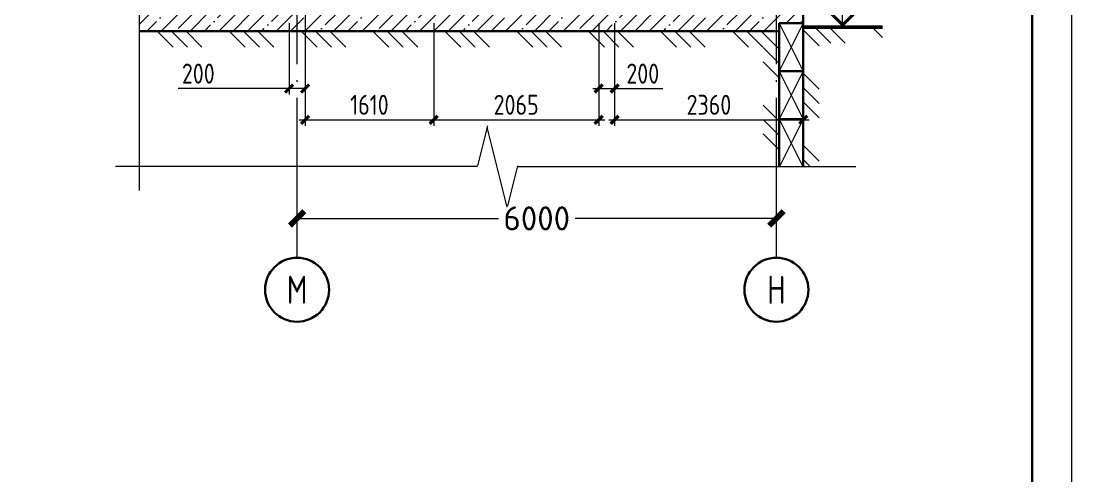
# Model space of a CAD drawing. Extents: x -965262 to 1142518, y -357520 to 71675.
# Drawn here: x 867212 to 880368, y -210962 to -205275 of the extents above; entities that cross this region are included whole.
import ezdxf

# ---------------------------------------------------------------- set-up
doc = ezdxf.new("R2010")
doc.units = 0
doc.header["$LTSCALE"] = 10
doc.linetypes.add('DOTE', pattern=[2.42, 2, -0.2, 0.02, -0.2])
doc.layers.get('0').update_dxf_attribs({"linetype": 'CONTINUOUS', "lineweight": 30})
doc.layers.get('Defpoints').update_dxf_attribs({"linetype": 'CONTINUOUS'})
doc.layers.add('DOTE', color=7, linetype='DOTE', lineweight=9)
doc.styles.add('GOST 2.304', font='isocpeur.ttf', dxfattribs={"width": 0.75, "height": 250})
doc.styles.get("Standard").update_dxf_attribs({"font": 'isocpeur.ttf', "height": 300})
doc.styles.add('ГОСТ 2м', font='isocpeur.ttf', dxfattribs={"width": 0.8, "height": 250})
doc.dimstyles.get("Standard").update_dxf_attribs({"dimscale": 100, "dimtxt": 300, "dimasz": 1.8, "dimexe": 1.8, "dimexo": 0.625, "dimgap": 0.9, "dimtad": 0, "dimdec": 0, "dimzin": 0, "dimdsep": 46, "dimtxsty": 'Standard', "dimblk": 'ARCHTICK', "dimcen": 0.9, "dimclrd": 256, "dimclre": 256, "dimclrt": 256, "dimadec": 0, "dimazin": 0, "dimtfac": 1, "dimtdec": 0, "dimtofl": 0, "dimtmove": 0, "dimatfit": 3, "dimfxl": 1, "dimtolj": 1, "dimtzin": 0, "dimlwd": 15, "dimlwe": 15, "dimarcsym": 0})
doc.dimstyles.new('ГОСТ 2м', dxfattribs={"dimtxt": 250, "dimasz": 100, "dimexe": 75, "dimexo": 150, "dimgap": 62.5, "dimtad": 1, "dimdec": 0, "dimtxsty": 'ГОСТ 2м', "dimblk": 'ARCHTICK', "dimcen": 150, "dimdle": 75, "dimclrd": 256, "dimclre": 256, "dimclrt": 256, "dimadec": 0, "dimazin": 0, "dimtfac": 1, "dimtdec": 0, "dimtmove": 0, "dimatfit": 3, "dimldrblk": 'OBLIQUE', "dimfxl": 1, "dimlwd": 15, "dimlwe": 15, "dimarcsym": 0})

# ---------------------------------------------------------------- blocks, each defined once
blk = doc.blocks.new('_ArchTick')
at = {"color": 0, "linetype": 'ByBlock', "lineweight": 0, "const_width": 0.4}
blk.add_lwpolyline([(-0.5, -0.5), (0.5, 0.5)], dxfattribs=at)
blk = doc.blocks.new('*D651')
at = {"lineweight": 15, "transparency": 16777216}
for p, q in [((870668, -207680), (870668, -207562)), ((876668, -207680), (876668, -207562)), ((870668, -207742), (873188, -207742)), ((876668, -207742), (874148, -207742))]:
    blk.add_line(p, q, dxfattribs=at)
at = {"layer": 'Defpoints', "color": 0, "lineweight": 15, "transparency": 16777216}
for p in [(870668, -207742), (876668, -207742), (876668, -207742)]:
    blk.add_point(p, dxfattribs=at)
at = {"lineweight": 15, "transparency": 16777216, "xscale": 180, "yscale": 180, "zscale": 180, "rotation": 180}
blk.add_blockref('_ArchTick', (870668, -207742), dxfattribs=at)
at = {"lineweight": 15, "transparency": 16777216, "xscale": 180, "yscale": 180, "zscale": 180}
blk.add_blockref('_ArchTick', (876668, -207742), dxfattribs=at)
at = {"lineweight": 15, "transparency": 16777216, "insert": (873668, -207742), "char_height": 300, "attachment_point": 5}
blk.add_mtext('\\A1;6000', dxfattribs=at)
blk = doc.blocks.new('*D652')
at = {"lineweight": 15, "transparency": 16777216}
for p, q in [((874443, -205300), (874443, -206194)), ((874643, -205300), (874643, -206194)), ((874368, -206119), (874643, -206119)), ((874643, -206119), (875248, -206119))]:
    blk.add_line(p, q, dxfattribs=at)
at = {"layer": 'Defpoints', "color": 0, "lineweight": 15, "transparency": 16777216}
for p in [(874443, -205150, -1451), (874643, -205150, -1451), (874643, -206119)]:
    blk.add_point(p, dxfattribs=at)
at = {"lineweight": 15, "transparency": 16777216, "xscale": 100, "yscale": 100, "zscale": 100, "rotation": 180}
blk.add_blockref('_ArchTick', (874443, -206119), dxfattribs=at)
at = {"lineweight": 15, "transparency": 16777216, "xscale": 100, "yscale": 100, "zscale": 100}
blk.add_blockref('_ArchTick', (874643, -206119), dxfattribs=at)
at = {"lineweight": 15, "transparency": 16777216, "insert": (874995, -205932), "char_height": 250, "attachment_point": 5, "style": 'ГОСТ 2м'}
blk.add_mtext('200', dxfattribs=at)
blk = doc.blocks.new('_Oblique')
at = {"color": 0, "linetype": 'ByBlock', "lineweight": -2}
blk.add_line((-0.5, -0.5), (0.5, 0.5), dxfattribs=at)
blk = doc.blocks.new('*D654')
at = {"lineweight": 15, "transparency": 16777216}
for p, q in [((870568, -205300), (870568, -206194)), ((870768, -205300), (870768, -206194)), ((870568, -206119), (869179, -206119)), ((870768, -206119), (870493, -206119))]:
    blk.add_line(p, q, dxfattribs=at)
at = {"layer": 'Defpoints', "color": 0, "lineweight": 15, "transparency": 16777216}
for p in [(870568, -205150, -1451), (870768, -205150, -1451), (870768, -206119)]:
    blk.add_point(p, dxfattribs=at)
at = {"lineweight": 15, "transparency": 16777216, "xscale": 100, "yscale": 100, "zscale": 100, "rotation": 180}
blk.add_blockref('_ArchTick', (870568, -206119), dxfattribs=at)
at = {"lineweight": 15, "transparency": 16777216, "xscale": 100, "yscale": 100, "zscale": 100}
blk.add_blockref('_ArchTick', (870768, -206119), dxfattribs=at)
at = {"lineweight": 15, "transparency": 16777216, "insert": (869431, -205932), "char_height": 250, "attachment_point": 5, "style": 'ГОСТ 2м'}
blk.add_mtext('200', dxfattribs=at)
blk = doc.blocks.new('*D677')
at = {"lineweight": 15, "transparency": 16777216}
for p, q in [((870768, -203200), (870768, -206585)), ((872378, -205300), (872378, -206585)), ((870693, -206510), (872453, -206510))]:
    blk.add_line(p, q, dxfattribs=at)
at = {"layer": 'Defpoints', "color": 0, "lineweight": 15, "transparency": 16777216}
for p in [(870768, -203050, -1451), (872378, -205150, 408), (872378, -206510)]:
    blk.add_point(p, dxfattribs=at)
at = {"lineweight": 15, "transparency": 16777216, "xscale": 100, "yscale": 100, "zscale": 100, "rotation": 180}
blk.add_blockref('_ArchTick', (870768, -206510), dxfattribs=at)
at = {"lineweight": 15, "transparency": 16777216, "xscale": 100, "yscale": 100, "zscale": 100}
blk.add_blockref('_ArchTick', (872378, -206510), dxfattribs=at)
at = {"lineweight": 15, "transparency": 16777216, "insert": (871573, -206322), "char_height": 250, "attachment_point": 5, "style": 'ГОСТ 2м'}
blk.add_mtext('1610', dxfattribs=at)
blk = doc.blocks.new('*D678')
at = {"lineweight": 15, "transparency": 16777216}
for p, q in [((872378, -205300), (872378, -206585)), ((874443, -205300), (874443, -206585)), ((872303, -206510), (874518, -206510))]:
    blk.add_line(p, q, dxfattribs=at)
at = {"layer": 'Defpoints', "color": 0, "lineweight": 15, "transparency": 16777216}
for p in [(872378, -205150, 335), (874443, -205150, 335), (874443, -206510)]:
    blk.add_point(p, dxfattribs=at)
at = {"lineweight": 15, "transparency": 16777216, "xscale": 100, "yscale": 100, "zscale": 100, "rotation": 180}
blk.add_blockref('_ArchTick', (872378, -206510), dxfattribs=at)
at = {"lineweight": 15, "transparency": 16777216, "xscale": 100, "yscale": 100, "zscale": 100}
blk.add_blockref('_ArchTick', (874443, -206510), dxfattribs=at)
at = {"lineweight": 15, "transparency": 16777216, "insert": (873410, -206322), "char_height": 250, "attachment_point": 5, "style": 'ГОСТ 2м'}
blk.add_mtext('2065', dxfattribs=at)
blk = doc.blocks.new('*D679')
at = {"lineweight": 15, "transparency": 16777216}
for p, q in [((874643, -205300), (874643, -206585)), ((877003, -205300), (877003, -206585)), ((874568, -206510), (877078, -206510))]:
    blk.add_line(p, q, dxfattribs=at)
at = {"layer": 'Defpoints', "color": 0, "lineweight": 15, "transparency": 16777216}
for p in [(874643, -205150, 321), (877003, -205150), (877003, -206510)]:
    blk.add_point(p, dxfattribs=at)
at = {"lineweight": 15, "transparency": 16777216, "xscale": 100, "yscale": 100, "zscale": 100, "rotation": 180}
blk.add_blockref('_ArchTick', (874643, -206510), dxfattribs=at)
at = {"lineweight": 15, "transparency": 16777216, "xscale": 100, "yscale": 100, "zscale": 100}
blk.add_blockref('_ArchTick', (877003, -206510), dxfattribs=at)
at = {"lineweight": 15, "transparency": 16777216, "insert": (875823, -206322), "char_height": 250, "attachment_point": 5, "style": 'ГОСТ 2м'}
blk.add_mtext('2360', dxfattribs=at)

msp = doc.modelspace()

# ---------------------------------------------------------------- hatches: boundary and pattern name
at = {"lineweight": 15}
h = msp.add_hatch(dxfattribs=at)
h.set_pattern_fill('ANSI35', color=256, scale=40, style=0)
h.set_pattern_definition([(45, (878113.96, -203797.4), (-179.605, 179.605), []), (45, (878293.57, -203797.4), (-179.605, 179.605), [317.5, -63.5, 0, -63.5])])
h.paths.add_polyline_path([(868691.8, -205399.9), (868691.8, -205149.9), (877002.8, -205149.9), (877002.8, -205299.9), (876702.8, -205299.9), (876702.8, -205399.9)])
h = msp.add_hatch(dxfattribs=at)
h.set_pattern_fill('MCSHATCHBG', color=256, scale=40, angle=90, style=0, pattern_type=2)
h.set_pattern_definition([(135, (878113.96, -203797.4), (-450, -450), []), (135, (878113.96, -203617.4), (-450, -450), []), (135, (878113.96, -204337.4), (-450, -450), [])])
h.paths.add_polyline_path([(877002.8, -207094.1), (877002.8, -205349.9), (877997.1, -205349.9), (877997.1, -205549.9), (877202.8, -205549.9), (877202.8, -207094.1)])
h.paths.add_polyline_path([(868691.8, -205599.9), (868691.8, -205399.9), (876702.8, -205399.9), (876702.8, -207094.1), (876502.8, -207094.1), (876502.8, -205599.9)])

# ---------------------------------------------------------------- linework, layer by layer
at = {"lineweight": 15, "ltscale": 100}
msp.add_line((877497.1, -205349.9, 2982.5), (877497.1, -204869.9, 2982.5), dxfattribs=at)
for p, q in [((877002.8, -205149.9, 2982.5), (877002.8, -205299.9, 2982.5)), ((876702.8, -205299.9, 2982.5), (877002.8, -205299.9, 2982.5)), ((876702.8, -205299.9, 2982.5), (877002.8, -205299.9, 2982.5)), ((876702.8, -205299.9, 2982.5), (876702.8, -205899.9, 2982.5)), ((877002.8, -205299.9, 2982.5), (877002.8, -205899.9, 2982.5)), ((868691.8, -205399.9, 3639.3), (876702.8, -205399.9, 3048.9)), ((876702.8, -205899.9, 2982.5), (877002.8, -205899.9, 2982.5)), ((876702.8, -205899.9, 2982.5), (877002.8, -205899.9, 2982.5)), ((876702.8, -205899.9, 2982.5), (876702.8, -206499.9, 2982.5)), ((877002.8, -205899.9, 2982.5), (877002.8, -206499.9, 2982.5)), ((876702.8, -206499.9, 2982.5), (877002.8, -206499.9, 2982.5)), ((876702.8, -206499.9, 2982.5), (877002.8, -206499.9, 2982.5)), ((876702.8, -206499.9, 2982.5), (876702.8, -207094.1, 2982.5)), ((877002.8, -206499.9, 2982.5), (877002.8, -207094.1, 2982.5))]:
    msp.add_line(p, q)
at = {"lineweight": 15}
for p, q in [((876702.8, -205299.9, 2982.5), (877002.8, -205899.9, 2982.5)), ((877002.8, -205299.9, 2982.5), (876702.8, -205899.9, 2982.5)), ((876702.8, -205899.9, 2982.5), (877002.8, -206499.9, 2982.5)), ((877002.8, -205899.9, 2982.5), (876702.8, -206499.9, 2982.5)), ((876702.8, -206499.9, 2982.5), (876999.8, -207094.1, 2982.5)), ((877002.8, -206499.9, 2982.5), (876706.7, -207094.1, 2982.5))]:
    msp.add_line(p, q, dxfattribs=at)
at = {"lineweight": 50}
msp.add_line((877002.8, -205349.9, 2982.5), (877997.1, -205349.9, 2982.5), dxfattribs=at)
at = {"lineweight": 15, "elevation": 9801.8}
msp.add_lwpolyline([(796267.6, -240087.8), (880367.6, -240087.8), (880367.6, -180687.8), (796267.6, -180687.8)], close=True, dxfattribs=at)
msp.add_lwpolyline([(796267.6, -240087.8), (880367.6, -240087.8), (880367.6, -180687.8), (796267.6, -180687.8)], close=True, dxfattribs=at)
at = {"elevation": 9801.8}
msp.add_lwpolyline([(798267.6, -239587.8), (879867.6, -239587.8), (879867.6, -181187.8), (798267.6, -181187.8)], close=True, dxfattribs=at)
msp.add_lwpolyline([(798267.6, -239587.8), (879867.6, -239587.8), (879867.6, -181187.8), (798267.6, -181187.8)], close=True, dxfattribs=at)
at = {"color": 5, "lineweight": 15, "ltscale": 10, "elevation": 4791}
msp.add_lwpolyline([(868691.8, -202829.7), (868691.8, -207094.1)], dxfattribs=at)
at = {"lineweight": 15, "ltscale": 100, "const_width": 36, "elevation": 4067.6}
msp.add_lwpolyline([(877634.4, -205187.2), (877497.1, -205324.5), (877359.9, -205187.2)], dxfattribs=at)
at = {"color": 5, "lineweight": 15, "ltscale": 10, "extrusion": (-0.004742, -0.019031, -0.999808)}
for points, elevation in [([(897097.3, -10532.4), (897097.3, -10017)], -5003.4), ([(897580.9, -10138.3), (897580.9, -9622.9)], -4965.3)]:
    msp.add_lwpolyline(points, dxfattribs=dict(at, elevation=elevation))
at = {"color": 5, "lineweight": 15, "ltscale": 10, "extrusion": (-0.004742, 0.019031, -0.999808), "elevation": -12866.8}
msp.add_lwpolyline([(-797193.5, -412414.5), (-797193.5, -411383.8)], dxfattribs=at)
at = {"color": 5, "lineweight": 15, "ltscale": 10, "extrusion": (-0.080866, 0, -0.996725), "elevation": -75023.4}
msp.add_lwpolyline([(207094.1, -865459.3), (207094.1, -865159.3)], dxfattribs=at)
at = {"color": 5, "lineweight": 15, "ltscale": 10, "extrusion": (0, 1, 0), "elevation": -207094.1}
for points in [[(-872924.9, 4806), (-868691.8, 4791)], [(-873423.3, 4765.5), (-877660.3, 4791)]]:
    msp.add_lwpolyline(points, dxfattribs=at)
at = {"color": 5, "lineweight": 15, "ltscale": 10, "extrusion": (1, 0, 0), "elevation": 868691.8}
msp.add_lwpolyline([(-207094.1, 4791), (-207394.1, 4791)], dxfattribs=at)
at = {"layer": 'DOTE', "lineweight": 5, "ltscale": 100}
for p, q in [((870667.8, -208234.1, 1531.2), (870667.8, -197788.5, 1531.2)), ((876667.8, -208234.1, 1531.2), (876667.8, -197788.5, 1531.2))]:
    msp.add_line(p, q, dxfattribs=at)
at = {"layer": 'DOTE', "linetype": 'Continuous', "lineweight": 30}
for centre in [(870667.8, -208634.1, 1531.2), (876667.8, -208634.1, 1531.2)]:
    msp.add_circle(centre, 400, dxfattribs=at)

# ---------------------------------------------------------------- texts
at = {"layer": 'DOTE', "linetype": 'Continuous', "lineweight": 30, "ltscale": 100, "char_height": 350, "width": 800, "attachment_point": 5, "style": 'GOST 2.304'}
for s, insert in [('М', (870667.8, -208634.1, 1531.2)), ('Н', (876667.8, -208634.1, 1531.2))]:
    msp.add_mtext(s, dxfattribs=dict(at, insert=insert))

# ---------------------------------------------------------------- dimensions: what is measured, and where the dimension line sits
at = {"lineweight": 15}
for base, p1, p2, picture, middle in [((872377.8, -206509.9, 2982.5), (870767.8, -203049.9, 1531.2), (872377.8, -205149.9, 3390.4), '*D677', (871572.8, -206322.4, 2982.5)), ((874442.8, -206509.9, 3055), (872377.8, -205149.9, 3390.4), (874442.8, -205149.9, 3390.4), '*D678', (873410.3, -206322.4, 3055)), ((874642.8, -206119.1, 4827.2), (874442.8, -205149.9, 3375.9), (874642.8, -205149.9, 3375.9), '*D652', (874995.3, -205931.6, 4827.2)), ((877002.8, -206509.9, 3055), (874642.8, -205149.9, 3375.9), (877002.8, -205149.9, 3055), '*D679', (875822.8, -206322.4, 3055))]:
    dim = msp.add_linear_dim(base=base, p1=p1, p2=p2, dimstyle='ГОСТ 2м', dxfattribs=at)
    dim.commit()
    dim.dimension.update_dxf_attribs({"geometry": picture, "text_midpoint": middle})
dim = msp.add_linear_dim(base=(870767.8, -206119.1, 2982.5), p1=(870567.8, -205149.9, 1531.2), p2=(870767.8, -205149.9, 1531.2), dimstyle='ГОСТ 2м', dxfattribs=at)
dim.commit()
dim.dimension.update_dxf_attribs({"geometry": '*D654', "text_midpoint": (869431.3, -206119.1, 2982.5), "dimtype": 160})
dim = msp.add_linear_dim(base=(876667.8, -207742.5, 1531.2), p1=(870667.8, -207742.5, 1531.2), p2=(876667.8, -207742.5, 1531.2), dimstyle='Standard', override={"dimdec": 0}, dxfattribs=at)
dim.commit()
dim.dimension.update_dxf_attribs({"geometry": '*D651', "text_midpoint": (873667.8, -207742.5, 1531.2)})

doc.saveas('drawing.dxf')
